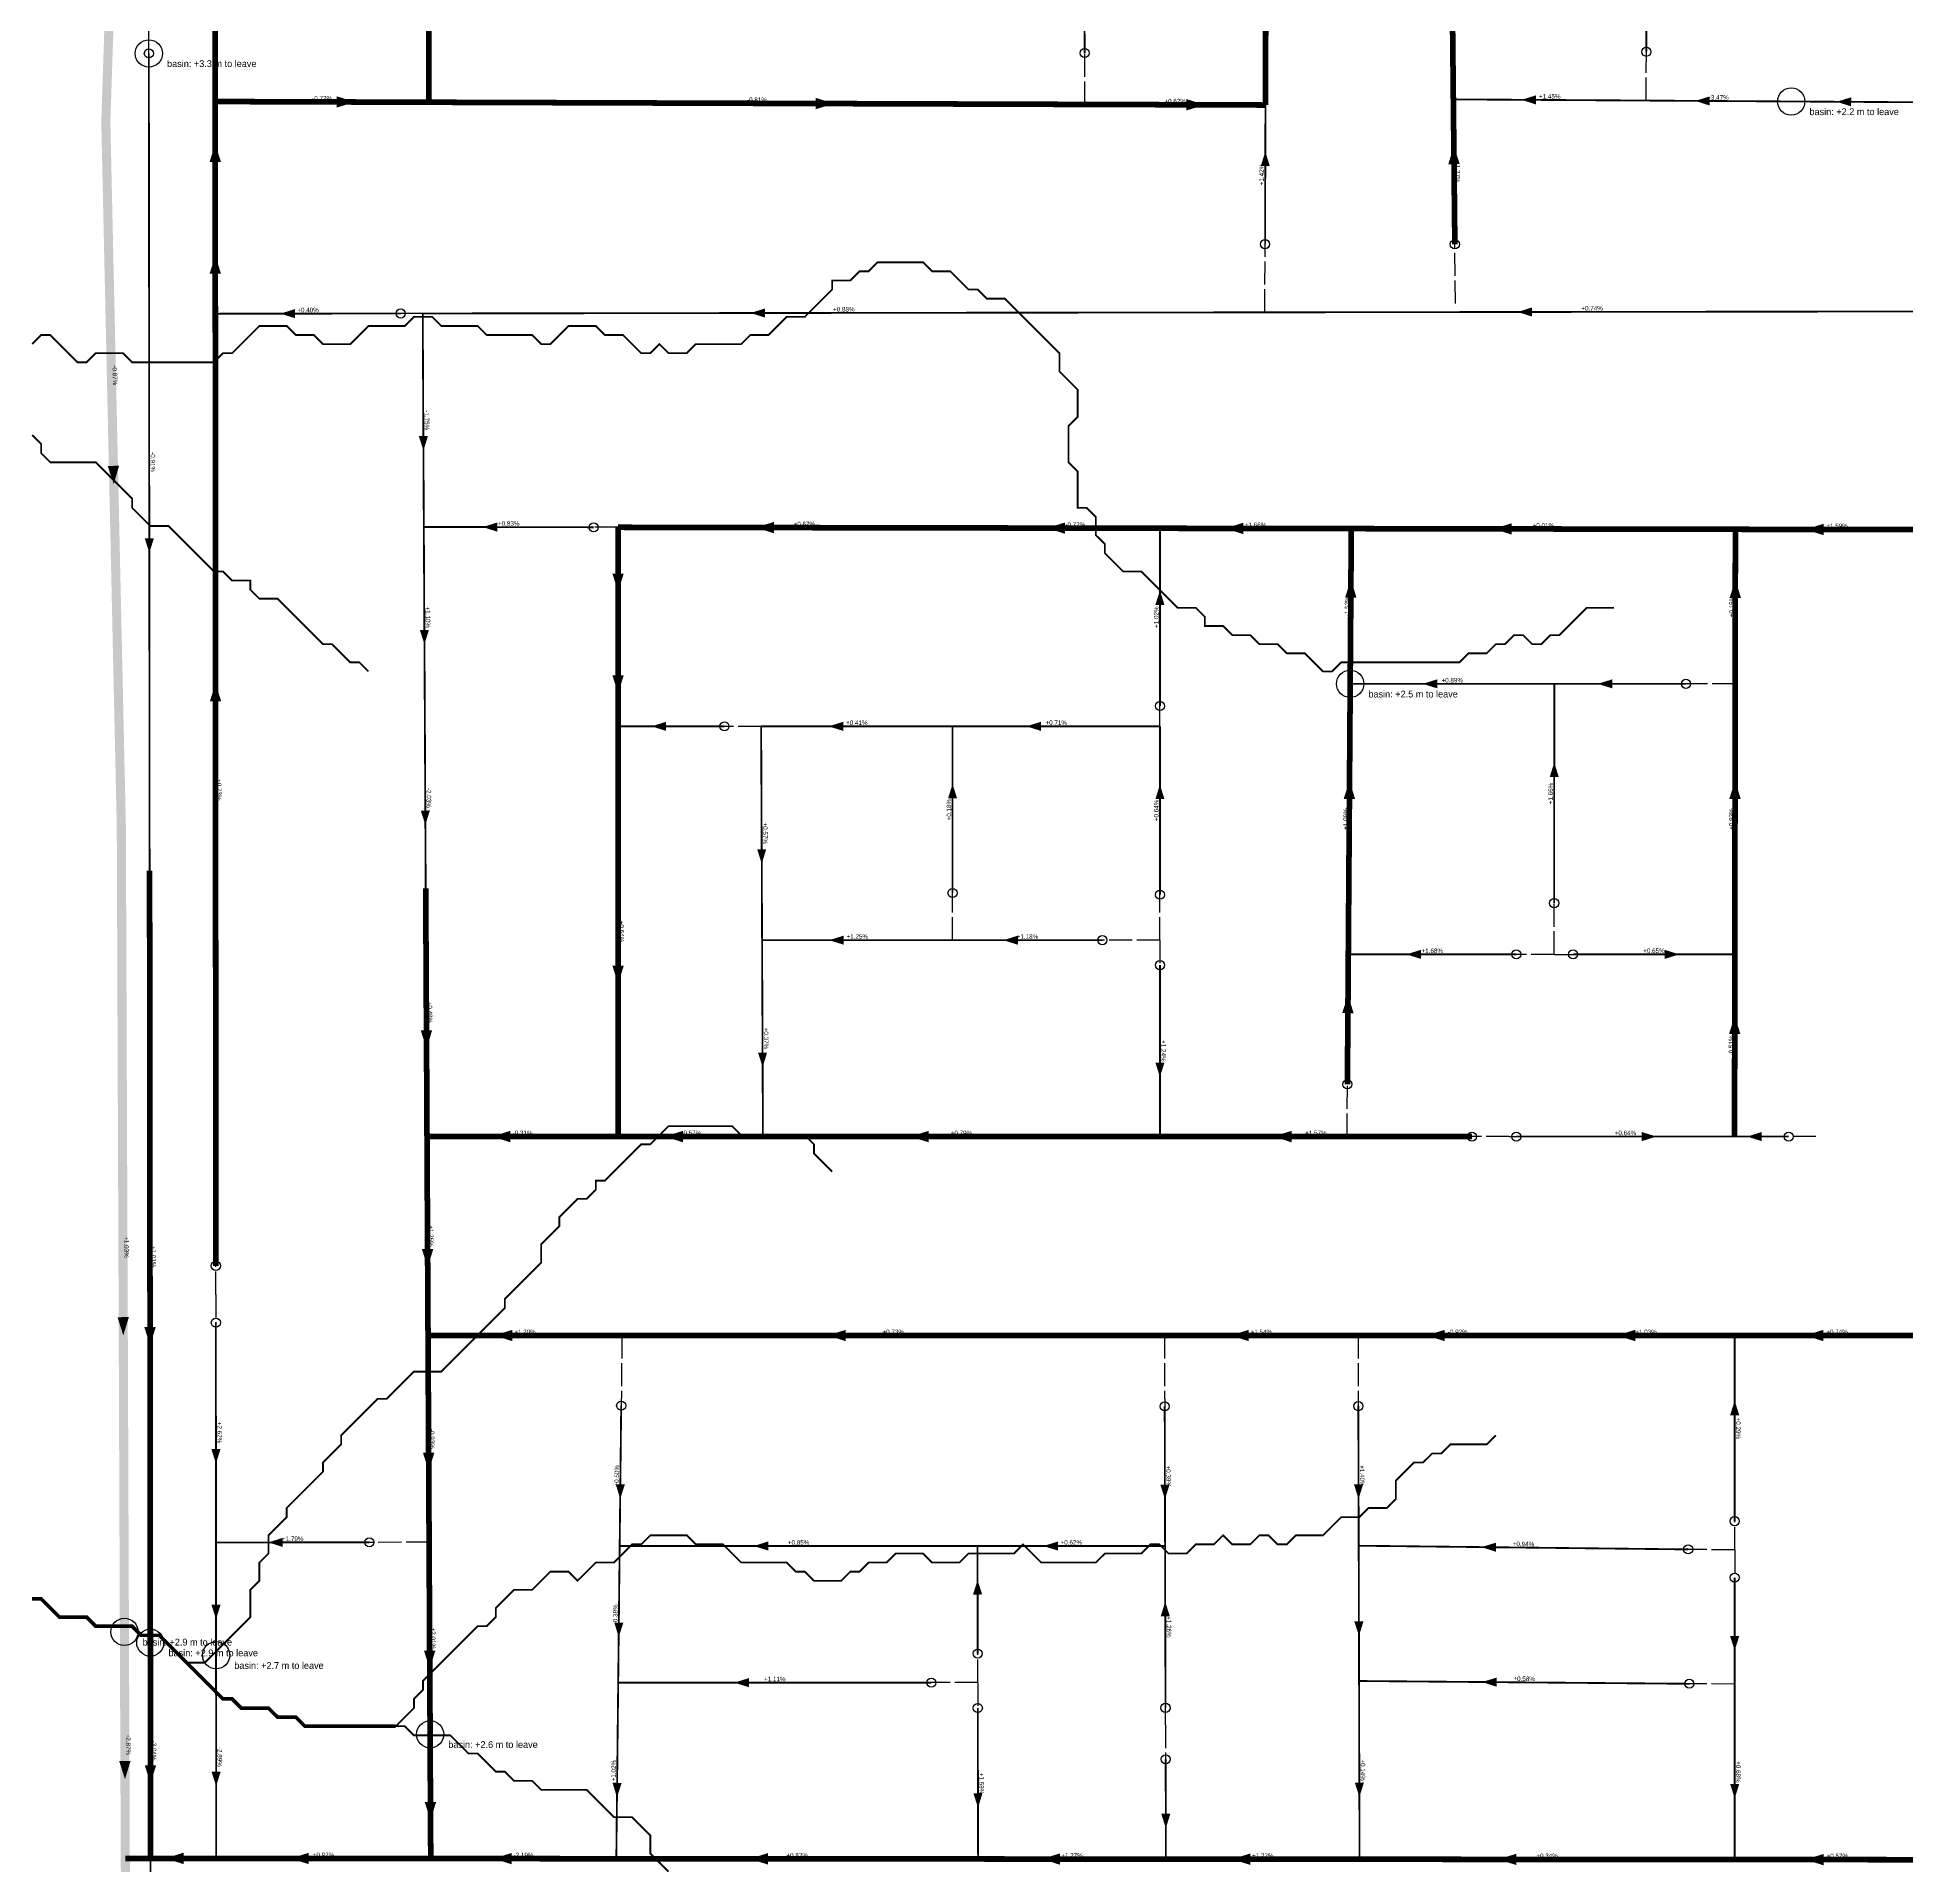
# Model space of a CAD drawing. Header units: metres. Extents: x 442821 to 452274, y 2561971 to 2571293.
# Drawn here: x 443845 to 444668, y 2563970 to 2564774 of the extents above; entities that cross this region are included whole.
import ezdxf
from ezdxf.enums import TextEntityAlignment as Align

# ---------------------------------------------------------------- set-up
doc = ezdxf.new("R2010")
doc.units = ezdxf.units.M
doc.header["$LTSCALE"] = 8
doc.linetypes.add('DASHDOT', pattern=[3.556, 2.54, -0.508, 0, -0.508])
doc.linetypes.add('DASHED', pattern=[1.524, 1.27, -0.254])
for name, color, linetype in [('A_ARROWS', 7, 'Continuous'), ('A_BASINS', 1, 'Continuous'), ('A_BRANCH', 7, 'Continuous'), ('A_BUILT_2006', 252, 'Continuous'), ('A_GRADIENT', 8, 'Continuous'), ('A_HEAD_GAP', 8, 'Continuous'), ('A_HEADS', 8, 'Continuous'), ('A_LATERAL', 7, 'Continuous'), ('A_STREAMS', 5, 'Continuous'), ('A_SUBMAIN', 7, 'Continuous')]:
    doc.layers.add(name, color=color, linetype=linetype)

msp = doc.modelspace()

# ---------------------------------------------------------------- linework, layer by layer
at = {"layer": 'A_ARROWS', "color": 1}
for points in [[(443985.05, 2564746.03), (443977.04, 2564743.56), (443977.06, 2564748.56)], [(444195.87, 2564745.34), (444187.86, 2564742.86), (444187.88, 2564747.86)], [(444359, 2564744.8), (444350.99, 2564742.32), (444351, 2564747.32)], [(444498.41, 2564747.01), (444504.82, 2564748.97), (444504.79, 2564744.97)], [(444574.86, 2564746.53), (444581.28, 2564748.49), (444581.25, 2564744.49)], [(444637.11, 2564746.15), (444643.52, 2564748.11), (444643.5, 2564744.11)], [(443923.62, 2564727.65), (443926.13, 2564719.65), (443921.13, 2564719.65)], [(444385.71, 2564724.22), (444387.69, 2564717.81), (444383.69, 2564717.82)], [(444468.66, 2564726.69), (444471.25, 2564718.72), (444466.25, 2564718.66)], [(443923.65, 2564678.5), (443926.15, 2564670.5), (443921.15, 2564670.5)], [(443952.3, 2564652.9), (443958.7, 2564654.91), (443958.7, 2564650.91)], [(444159.16, 2564653.18), (444165.56, 2564655.19), (444165.56, 2564651.19)], [(444496.7, 2564653.63), (444503.1, 2564655.64), (444503.1, 2564651.64)], [(444015.24, 2564592.62), (444013.21, 2564599.01), (444017.21, 2564599.03)], [(443878.97, 2564577.92), (443876.3, 2564585.87), (443881.3, 2564585.98)], [(444041.31, 2564558.99), (444047.71, 2564560.98), (444047.71, 2564556.98)], [(444161.46, 2564558.78), (444169.47, 2564561.26), (444169.46, 2564556.26)], [(444289.62, 2564558.54), (444297.63, 2564561.03), (444297.62, 2564556.03)], [(444368.01, 2564558.4), (444376.02, 2564560.89), (444376.01, 2564555.89)], [(444486.15, 2564558.19), (444494.15, 2564560.68), (444494.14, 2564555.68)], [(444623.35, 2564557.94), (444631.35, 2564560.43), (444631.34, 2564555.43)], [(443894.61, 2564547.61), (443892.61, 2564554.01), (443896.61, 2564554.01)], [(444100.89, 2564530.53), (444098.39, 2564538.53), (444103.39, 2564538.53)], [(444339.33, 2564531.16), (444341.33, 2564524.76), (444337.33, 2564524.76)], [(444423.38, 2564535.98), (444425.83, 2564527.96), (444420.83, 2564528)], [(444592.53, 2564535.8), (444595.02, 2564527.8), (444590.02, 2564527.8)], [(444015.68, 2564507.35), (444013.65, 2564513.74), (444017.65, 2564513.76)], [(443923.75, 2564490.27), (443926.25, 2564482.27), (443921.25, 2564482.27)], [(444100.89, 2564485.76), (444098.39, 2564493.76), (444103.39, 2564493.76)], [(444454.99, 2564490), (444461.39, 2564492), (444461.39, 2564488)], [(444532.04, 2564490), (444538.44, 2564492), (444538.44, 2564488)], [(444115.61, 2564471.3), (444122.01, 2564473.3), (444122.01, 2564469.3)], [(444193.54, 2564471.3), (444199.94, 2564473.3), (444199.94, 2564469.3)], [(444280.57, 2564471.3), (444286.97, 2564473.3), (444286.97, 2564469.3)], [(444422.76, 2564447.38), (444425.21, 2564439.36), (444420.21, 2564439.4)], [(444512.85, 2564455.4), (444514.85, 2564448.99), (444510.85, 2564449)], [(444592.41, 2564447.38), (444594.9, 2564439.38), (444589.9, 2564439.38)], [(444248.07, 2564445.97), (444250.07, 2564439.57), (444246.07, 2564439.57)], [(444339.33, 2564445.66), (444341.33, 2564439.26), (444337.33, 2564439.26)], [(444016.09, 2564427.86), (444014.06, 2564434.25), (444018.06, 2564434.27)], [(444164.11, 2564410.84), (444162.08, 2564417.23), (444166.08, 2564417.24)], [(444193.78, 2564377.2), (444200.18, 2564379.2), (444200.18, 2564375.2)], [(444270.45, 2564377.2), (444276.85, 2564379.2), (444276.85, 2564375.2)], [(444100.89, 2564357.99), (444098.39, 2564365.99), (444103.39, 2564365.99)], [(444447.79, 2564370.95), (444454.19, 2564372.95), (444454.19, 2564368.95)], [(444567.84, 2564370.95), (444561.44, 2564368.95), (444561.44, 2564372.95)], [(444422.1, 2564353.09), (444424.55, 2564345.07), (444419.55, 2564345.11)], [(444592.27, 2564343.88), (444594.76, 2564335.88), (444589.76, 2564335.89)], [(444016.6, 2564329.49), (444014.06, 2564337.48), (444019.06, 2564337.51)], [(444164.5, 2564321.34), (444162.47, 2564327.74), (444166.47, 2564327.75)], [(444339.33, 2564316.95), (444337.33, 2564323.35), (444341.33, 2564323.35)], [(444045.44, 2564290.78), (444053.44, 2564293.28), (444053.44, 2564288.28)], [(444121.39, 2564290.78), (444129.39, 2564293.28), (444129.39, 2564288.28)], [(444229.51, 2564290.78), (444237.51, 2564293.28), (444237.51, 2564288.28)], [(444389.24, 2564290.78), (444397.24, 2564293.28), (444397.24, 2564288.28)], [(444557.77, 2564290.78), (444551.37, 2564288.78), (444551.37, 2564292.78)], [(444597.71, 2564290.78), (444604.11, 2564292.78), (444604.11, 2564288.78)], [(444017.1, 2564233.25), (444014.56, 2564241.24), (444019.56, 2564241.27)], [(443883.15, 2564203.31), (443880.62, 2564211.3), (443885.62, 2564211.32)], [(443894.93, 2564198.94), (443892.43, 2564206.94), (443897.43, 2564206.94)], [(444046.39, 2564203.24), (444054.39, 2564205.74), (444054.39, 2564200.74)], [(444193.09, 2564203.24), (444201.09, 2564205.74), (444201.09, 2564200.74)], [(444370.43, 2564203.24), (444378.43, 2564205.74), (444378.43, 2564200.74)], [(444456.64, 2564203.24), (444464.64, 2564205.74), (444464.64, 2564200.74)], [(444540.46, 2564203.24), (444548.46, 2564205.74), (444548.46, 2564200.74)], [(444623.29, 2564203.24), (444631.29, 2564205.74), (444631.29, 2564200.74)], [(444592.25, 2564174.56), (444594.25, 2564168.16), (444590.25, 2564168.16)], [(443923.93, 2564146.86), (443921.93, 2564153.26), (443925.93, 2564153.26)], [(444017.57, 2564143.64), (444015.03, 2564151.63), (444020.03, 2564151.65)], [(444101.82, 2564131.32), (444099.88, 2564137.74), (444103.88, 2564137.7)], [(444341.54, 2564131.16), (444339.53, 2564137.55), (444343.53, 2564137.56)], [(444426.74, 2564131.3), (444424.73, 2564137.7), (444428.73, 2564137.71)], [(443946.96, 2564112.19), (443953.35, 2564114.19), (443953.36, 2564110.19)], [(444160.58, 2564110.6), (444166.98, 2564112.6), (444166.98, 2564108.6)], [(444288.07, 2564110.59), (444294.47, 2564112.59), (444294.47, 2564108.59)], [(444480.79, 2564110.13), (444487.21, 2564112.06), (444487.17, 2564108.06)], [(444259.09, 2564095.67), (444261.1, 2564089.27), (444257.1, 2564089.26)], [(444341.67, 2564086.11), (444343.68, 2564079.71), (444339.68, 2564079.7)], [(443923.97, 2564078.38), (443921.96, 2564084.78), (443925.96, 2564084.78)], [(444426.91, 2564071.01), (444424.89, 2564077.41), (444428.89, 2564077.42)], [(444101.16, 2564070.52), (444099.23, 2564076.94), (444103.23, 2564076.9)], [(444592.25, 2564064.56), (444590.25, 2564070.96), (444594.25, 2564070.96)], [(444018.02, 2564056.54), (444015.48, 2564064.53), (444020.48, 2564064.55)], [(444481.08, 2564050.75), (444487.49, 2564052.69), (444487.46, 2564048.69)], [(444152.06, 2564050.47), (444158.46, 2564052.47), (444158.46, 2564048.47)], [(443883.9, 2564008.02), (443881.37, 2564016.01), (443886.37, 2564016.03)], [(443895.11, 2564006.12), (443892.61, 2564014.12), (443897.61, 2564014.12)], [(443924.01, 2564004.89), (443922, 2564011.29), (443926, 2564011.29)], [(444100.4, 2563999.99), (444098.47, 2564006.41), (444102.47, 2564006.37)], [(444427.1, 2564000.13), (444425.08, 2564006.53), (444429.08, 2564006.54)], [(444592.25, 2563999.51), (444590.25, 2564005.91), (444594.25, 2564005.91)], [(444018.36, 2563989.93), (444015.82, 2563997.92), (444020.82, 2563997.95)], [(444259.27, 2563995.44), (444257.25, 2564001.84), (444261.25, 2564001.85)], [(444341.93, 2563986.4), (444339.92, 2563992.8), (444343.92, 2563992.81)], [(443901.7, 2563973.15), (443909.7, 2563975.64), (443909.69, 2563970.64)], [(443956.79, 2563973.11), (443964.8, 2563975.6), (443964.79, 2563970.6)], [(444046.11, 2563973.04), (444054.12, 2563975.54), (444054.11, 2563970.54)], [(444158.79, 2563972.96), (444166.79, 2563975.45), (444166.79, 2563970.45)], [(444287.37, 2563972.86), (444295.37, 2563975.35), (444295.37, 2563970.35)], [(444371.05, 2563972.8), (444379.05, 2563975.29), (444379.05, 2563970.29)], [(444488.2, 2563972.71), (444496.21, 2563975.2), (444496.2, 2563970.2)], [(444623.38, 2563972.61), (444631.38, 2563975.1), (444631.38, 2563970.1)]]:
    msp.add_solid(points, dxfattribs=at)
at = {"layer": 'A_BASINS', "color": 1}
for centre in [(443894.41, 2564767.41), (444617.15, 2564746.27), (444423.06, 2564490), (443883.65, 2564072.8), (443895.06, 2564068.07), (443923.98, 2564062.52), (444018.17, 2564027.74)]:
    msp.add_circle(centre, 6, dxfattribs=at)
at = {"layer": 'A_BRANCH', "color": 1, "const_width": 0.8}
for points in [[(444306.22, 2564767.56), (444305.91, 2564831)], [(444553.38, 2564768.13), (444553.5, 2564828.35)], [(444385.6, 2564683.48), (444385.77, 2564744.71)], [(444677.04, 2564745.9), (444617.15, 2564746.27)], [(444673.49, 2564653.87), (444385.51, 2564653.48)], [(444090.15, 2564558.9), (444015.41, 2564559.04)], [(444339.33, 2564480.22), (444339.33, 2564558.45)], [(444512.82, 2564393.49), (444512.88, 2564490)], [(444339.33, 2564397.21), (444339.33, 2564471.3)], [(444314.03, 2564377.2), (444248.07, 2564377.2)], [(444496.14, 2564370.95), (444422.23, 2564370.95)], [(444496.13, 2564290.78), (444592.2, 2564290.78)], [(443923.9, 2564208.88), (443923.95, 2564112.17)], [(444102.26, 2564172.39), (444101.59, 2564110.6)], [(444426.63, 2564172.16), (444426.8, 2564110.73)], [(443991.46, 2564112.22), (443923.95, 2564112.17)], [(444259.14, 2564063.28), (444259.06, 2564110.59)], [(444341.79, 2564039.39), (444341.6, 2564110.58)], [(444571.78, 2564109.11), (444426.8, 2564110.73)], [(444238.74, 2564050.47), (444100.94, 2564050.47)], [(444572.25, 2564049.98), (444426.96, 2564051.2)]]:
    msp.add_lwpolyline(points, dxfattribs=at)
at = {"layer": 'A_BRANCH', "color": 1, "linetype": 'DASHED', "const_width": 0.8}
for points in [[(444005.26, 2564652.97), (443923.66, 2564652.86)], [(444570.78, 2564490), (444512.88, 2564490)], [(444147.7, 2564471.3), (444100.89, 2564471.3)], [(444248.07, 2564397.97), (444248.07, 2564471.3)], [(444592.25, 2564121.53), (444592.25, 2564203.24)], [(444341.43, 2564172.02), (444341.6, 2564110.58)]]:
    msp.add_lwpolyline(points, dxfattribs=at)
at = {"layer": 'A_BUILT_2006', "color": 252}
msp.add_lwpolyline([(444422.44, 2563343.67), (444425.81, 2563359.7), (444354.25, 2563402.28), (444079.07, 2562950.56), (443944.47, 2563054.62), (443895.55, 2563534.89), (443894.21, 2564981.63), (443353.42, 2565026.28), (443356.77, 2565236.27), (445139.69, 2565926.07), (445353.06, 2566067)], dxfattribs=at)
at = {"layer": 'A_HEAD_GAP', "color": 8, "linetype": 'DASHED'}
for points in [[(444306.33, 2564744.97), (444306.22, 2564767.56)], [(444553.34, 2564746.67), (444553.38, 2564768.13)], [(444385.51, 2564653.48), (444385.6, 2564683.48)], [(444469.39, 2564657.31), (444469.11, 2564683.44)], [(444014.93, 2564652.98), (444005.26, 2564652.97)], [(444100.89, 2564558.88), (444090.15, 2564558.9)], [(444592.47, 2564490), (444570.78, 2564490)], [(444339.33, 2564471.3), (444339.33, 2564480.22)], [(444163.85, 2564471.3), (444147.7, 2564471.3)], [(444248.07, 2564377.2), (444248.07, 2564397.97)], [(444339.33, 2564377.2), (444339.33, 2564397.21)], [(444512.8, 2564370.95), (444512.82, 2564393.49)], [(444339.33, 2564377.2), (444314.03, 2564377.2)], [(444339.33, 2564377.2), (444339.33, 2564366.21)], [(444512.8, 2564370.95), (444496.14, 2564370.95)], [(444512.8, 2564370.95), (444521.14, 2564370.95)], [(444421.67, 2564290.78), (444421.83, 2564313.8)], [(444493.03, 2564290.78), (444476.6, 2564290.78)], [(444493.03, 2564290.78), (444496.13, 2564290.78)], [(444627.96, 2564290.78), (444615.98, 2564290.78)], [(443923.89, 2564221.3), (443923.88, 2564233.88)], [(443923.89, 2564221.3), (443923.9, 2564208.88)], [(444102.59, 2564203.24), (444102.26, 2564172.39)], [(444341.35, 2564203.24), (444341.43, 2564172.02)], [(444426.55, 2564203.24), (444426.63, 2564172.16)], [(444592.25, 2564108.88), (444592.25, 2564121.53)], [(444017.73, 2564112.24), (443991.46, 2564112.22)], [(444592.25, 2564108.88), (444571.78, 2564109.11)], [(444592.25, 2564108.88), (444592.25, 2564096.68)], [(444259.17, 2564050.47), (444259.14, 2564063.28)], [(444259.17, 2564050.47), (444238.74, 2564050.47)], [(444259.17, 2564050.47), (444259.19, 2564039.28)], [(444592.25, 2564049.82), (444572.25, 2564049.98)], [(444341.81, 2564031.86), (444341.79, 2564039.39)], [(444341.81, 2564031.86), (444341.85, 2564016.78)], [(443895.14, 2563973.16), (443895.15, 2563963.16)]]:
    msp.add_lwpolyline(points, dxfattribs=at)
at = {"layer": 'A_HEADS', "color": 1}
for centre in [(443894.41, 2564767.41), (444306.22, 2564767.56), (444553.38, 2564768.13), (444385.6, 2564683.48), (444469.11, 2564683.44), (444005.26, 2564652.97), (444090.15, 2564558.9), (444570.78, 2564490), (444339.33, 2564480.22), (444147.7, 2564471.3), (444248.07, 2564397.97), (444339.33, 2564397.21), (444512.82, 2564393.49), (444314.03, 2564377.2), (444339.33, 2564366.21), (444496.14, 2564370.95), (444521.14, 2564370.95), (444421.83, 2564313.8), (444476.6, 2564290.78), (444496.13, 2564290.78), (444615.98, 2564290.78), (443923.88, 2564233.88), (443923.9, 2564208.88), (444102.26, 2564172.39), (444341.43, 2564172.02), (444426.63, 2564172.16), (444592.25, 2564121.53), (443991.46, 2564112.22), (444571.78, 2564109.11), (444592.25, 2564096.68), (444259.14, 2564063.28), (444238.74, 2564050.47), (444572.25, 2564049.98), (444259.19, 2564039.28), (444341.79, 2564039.39), (444341.85, 2564016.78)]:
    msp.add_circle(centre, 2, dxfattribs=at)
at = {"layer": 'A_LATERAL', "color": 1, "linetype": 'DASHDOT', "const_width": 0.8}
for points in [[(443894.41, 2564767.41), (443894.74, 2564407.75)], [(444617.15, 2564746.27), (444553.34, 2564746.67)], [(444014.93, 2564652.98), (444015.41, 2564559.04)], [(444015.83, 2564479.55), (444016.24, 2564400.07)], [(444101.59, 2564110.6), (444100.94, 2564050.47)], [(444426.8, 2564110.73), (444426.96, 2564051.2)], [(444592.25, 2564096.68), (444592.25, 2564049.82)], [(443923.98, 2564062.52), (443924.02, 2563973.13)]]:
    msp.add_lwpolyline(points, dxfattribs=at)
at = {"layer": 'A_LATERAL', "color": 1, "const_width": 0.8}
for points in [[(444553.34, 2564746.67), (444468.45, 2564747.19)], [(444385.51, 2564653.48), (444014.93, 2564652.98)], [(444015.41, 2564559.04), (444015.83, 2564479.55)], [(444512.88, 2564490), (444423.06, 2564490)], [(444163.85, 2564471.3), (444164.26, 2564377.2)], [(444339.33, 2564471.3), (444248.07, 2564471.3)], [(444248.07, 2564377.2), (444164.26, 2564377.2)], [(444339.33, 2564366.21), (444339.33, 2564290.78)], [(444521.14, 2564370.95), (444592.31, 2564370.95)], [(444615.98, 2564290.78), (444592.2, 2564290.78)], [(443923.95, 2564112.17), (443923.98, 2564062.52)], [(444259.06, 2564110.59), (444101.59, 2564110.6)], [(444341.6, 2564110.58), (444259.06, 2564110.59)], [(444100.94, 2564050.47), (444100.11, 2563973)], [(444592.25, 2564049.82), (444592.25, 2563972.63)], [(444259.19, 2564039.28), (444259.31, 2563972.88)], [(444341.85, 2564016.78), (444341.97, 2563972.82)]]:
    msp.add_lwpolyline(points, dxfattribs=at)
at = {"layer": 'A_LATERAL', "color": 1, "linetype": 'DASHED', "const_width": 0.8}
for points in [[(444248.07, 2564471.3), (444163.85, 2564471.3)], [(444164.26, 2564377.2), (444164.63, 2564290.78)], [(444426.96, 2564051.2), (444427.17, 2563972.76)]]:
    msp.add_lwpolyline(points, dxfattribs=at)
at = {"layer": 'A_STREAMS', "color": 5}
for points, const_width in [([(444539.14, 2564523.46), (444535.14, 2564523.46), (444531.14, 2564523.46), (444527.13, 2564523.46), (444523.13, 2564519.46), (444519.13, 2564515.46), (444515.13, 2564511.46), (444511.13, 2564511.46), (444507.13, 2564507.45), (444503.13, 2564507.45), (444499.13, 2564511.46), (444495.13, 2564511.46), (444491.13, 2564507.45), (444487.13, 2564507.45), (444483.13, 2564503.45), (444479.13, 2564503.45), (444475.13, 2564503.45), (444471.13, 2564499.45), (444467.13, 2564499.45), (444463.13, 2564499.45), (444459.13, 2564499.45), (444455.12, 2564499.45), (444451.12, 2564499.45), (444447.12, 2564499.45), (444443.12, 2564499.45), (444439.12, 2564499.45), (444435.12, 2564499.45), (444431.12, 2564499.45), (444427.12, 2564499.45), (444423.12, 2564499.45), (444419.12, 2564499.45), (444415.12, 2564495.45), (444411.12, 2564495.45), (444407.12, 2564499.45), (444403.12, 2564503.45), (444399.12, 2564503.45), (444395.12, 2564503.45), (444391.12, 2564507.45), (444387.12, 2564507.45), (444383.11, 2564507.45), (444379.11, 2564511.46), (444375.11, 2564511.46), (444371.11, 2564511.46), (444367.11, 2564515.46), (444363.11, 2564515.46), (444359.11, 2564515.46), (444359.11, 2564519.46), (444355.11, 2564523.46), (444351.11, 2564523.46), (444347.11, 2564523.46), (444343.11, 2564527.46), (444339.11, 2564531.46), (444335.11, 2564535.46), (444331.11, 2564539.47), (444327.11, 2564539.47), (444323.11, 2564539.47), (444319.11, 2564543.47), (444315.11, 2564547.47), (444315.11, 2564551.47), (444311.1, 2564555.47), (444311.1, 2564559.47), (444311.1, 2564563.47), (444307.1, 2564567.48), (444303.1, 2564567.48), (444303.1, 2564571.48), (444303.1, 2564575.48), (444303.1, 2564579.48), (444303.1, 2564583.48), (444299.1, 2564587.48), (444299.1, 2564591.48), (444299.1, 2564595.48), (444299.1, 2564599.49), (444299.1, 2564603.49), (444303.1, 2564607.49), (444303.1, 2564611.49), (444303.1, 2564615.49), (444303.1, 2564619.49), (444299.1, 2564623.49), (444295.1, 2564627.5), (444295.1, 2564631.5), (444295.1, 2564635.5), (444291.1, 2564639.5), (444287.1, 2564643.5), (444283.1, 2564647.5), (444279.1, 2564651.5), (444275.1, 2564655.51), (444271.1, 2564659.51), (444267.1, 2564659.51), (444263.1, 2564659.51), (444259.1, 2564663.51), (444255.1, 2564663.51), (444251.1, 2564667.51), (444247.1, 2564671.51), (444243.1, 2564671.51), (444239.09, 2564671.51), (444235.09, 2564675.51), (444231.09, 2564675.51), (444227.09, 2564675.51), (444223.09, 2564675.51), (444219.09, 2564675.51), (444215.09, 2564675.51), (444211.09, 2564671.51), (444207.09, 2564671.51), (444203.09, 2564667.51), (444199.09, 2564667.51), (444195.09, 2564667.51), (444195.09, 2564663.51), (444191.09, 2564659.51), (444187.09, 2564655.51), (444183.09, 2564651.5), (444179.09, 2564651.5), (444175.09, 2564651.5), (444171.09, 2564647.5), (444167.09, 2564643.5), (444163.08, 2564643.5), (444159.08, 2564643.5), (444155.08, 2564639.5), (444151.08, 2564639.5), (444147.08, 2564639.5), (444143.08, 2564639.5), (444139.08, 2564639.5), (444135.08, 2564639.5), (444131.08, 2564635.5), (444127.08, 2564635.5), (444123.08, 2564635.5), (444119.08, 2564639.5), (444115.08, 2564635.5), (444111.08, 2564635.5), (444107.08, 2564639.5), (444103.08, 2564643.5), (444099.08, 2564643.5), (444095.08, 2564643.5), (444091.07, 2564647.5), (444087.07, 2564647.5), (444083.07, 2564647.5), (444079.07, 2564647.5), (444075.07, 2564643.5), (444071.07, 2564639.5), (444067.07, 2564639.5), (444063.07, 2564643.5), (444059.07, 2564643.5), (444055.07, 2564643.5), (444051.07, 2564643.5), (444047.07, 2564643.5), (444043.07, 2564643.5), (444039.07, 2564647.5), (444035.07, 2564647.5), (444031.07, 2564647.5), (444027.07, 2564647.5), (444023.07, 2564647.5), (444019.06, 2564651.5), (444015.06, 2564651.5), (444011.06, 2564651.5), (444007.06, 2564647.5), (444003.06, 2564647.5), (443999.06, 2564647.5), (443995.06, 2564647.5), (443991.06, 2564647.5), (443987.06, 2564643.5), (443983.06, 2564639.5), (443979.06, 2564639.5), (443975.06, 2564639.5), (443971.06, 2564639.5), (443967.06, 2564643.5), (443963.06, 2564643.5), (443959.06, 2564643.5), (443955.06, 2564647.5), (443951.06, 2564647.5), (443947.05, 2564647.5), (443943.05, 2564647.5), (443939.05, 2564643.5), (443935.05, 2564639.5), (443931.05, 2564635.5), (443927.05, 2564635.5), (443923.05, 2564631.5), (443919.05, 2564631.5), (443915.05, 2564631.5), (443911.05, 2564631.5), (443907.05, 2564631.5), (443903.05, 2564631.5), (443899.05, 2564631.5), (443895.05, 2564631.5), (443891.05, 2564631.5), (443887.05, 2564631.5), (443883.05, 2564635.5), (443879.05, 2564635.5), (443875.04, 2564635.5), (443871.04, 2564635.5), (443867.04, 2564631.5), (443863.04, 2564631.5), (443859.04, 2564635.5), (443855.04, 2564639.5), (443851.04, 2564643.5), (443847.04, 2564643.5), (443843.04, 2564639.5)], 0.8), ([(443991.06, 2564495.45), (443987.06, 2564499.45), (443983.06, 2564499.45), (443979.06, 2564503.45), (443975.06, 2564507.45), (443971.06, 2564507.45), (443967.06, 2564511.46), (443963.06, 2564515.46), (443959.06, 2564519.46), (443955.06, 2564523.46), (443951.06, 2564527.46), (443947.05, 2564527.46), (443943.05, 2564527.46), (443939.05, 2564531.46), (443939.05, 2564535.46), (443935.05, 2564535.46), (443931.05, 2564535.46), (443927.05, 2564539.47), (443923.05, 2564539.47), (443919.05, 2564543.47), (443915.05, 2564547.47), (443911.05, 2564551.47), (443907.05, 2564555.47), (443903.05, 2564559.47), (443899.05, 2564559.47), (443895.05, 2564559.47), (443891.05, 2564563.47), (443887.05, 2564567.48), (443887.05, 2564571.48), (443883.05, 2564575.48), (443879.05, 2564579.48), (443875.04, 2564583.48), (443871.04, 2564587.48), (443867.04, 2564587.48), (443863.04, 2564587.48), (443859.04, 2564587.48), (443855.04, 2564587.48), (443851.04, 2564587.48), (443847.04, 2564591.48), (443847.04, 2564595.48), (443843.04, 2564599.49)], 0.8), ([(444195.09, 2564275.37), (444191.09, 2564279.37), (444187.09, 2564283.38), (444187.09, 2564287.38), (444183.09, 2564291.38), (444179.09, 2564291.38), (444175.09, 2564291.38), (444171.09, 2564291.38), (444167.09, 2564291.38), (444163.08, 2564291.38), (444159.08, 2564291.38), (444155.08, 2564291.38), (444151.08, 2564295.38), (444147.08, 2564295.38), (444143.08, 2564295.38), (444139.08, 2564295.38), (444135.08, 2564295.38), (444131.08, 2564295.38), (444127.08, 2564295.38), (444123.08, 2564295.38), (444119.08, 2564291.38), (444115.08, 2564287.38), (444111.08, 2564287.38), (444107.08, 2564283.38), (444103.08, 2564279.37), (444099.08, 2564275.37), (444095.08, 2564271.37), (444091.07, 2564271.37), (444091.07, 2564267.37), (444087.07, 2564263.37), (444083.07, 2564263.37), (444079.07, 2564259.37), (444075.07, 2564255.37), (444075.07, 2564251.36), (444071.07, 2564247.36), (444067.07, 2564243.36), (444067.07, 2564239.36), (444067.07, 2564235.36), (444063.07, 2564231.36), (444059.07, 2564227.36), (444055.07, 2564223.36), (444051.07, 2564219.35), (444051.07, 2564215.35), (444047.07, 2564211.35), (444043.07, 2564207.35), (444039.07, 2564203.35), (444035.07, 2564199.35), (444031.07, 2564195.35), (444027.07, 2564191.34), (444023.07, 2564187.34), (444019.06, 2564187.34), (444015.06, 2564187.34), (444011.06, 2564187.34), (444007.06, 2564183.34), (444003.06, 2564179.34), (443999.06, 2564175.34), (443995.06, 2564175.34), (443991.06, 2564171.34), (443987.06, 2564167.34), (443983.06, 2564163.33), (443979.06, 2564159.33), (443979.06, 2564155.33), (443975.06, 2564151.33), (443971.06, 2564147.33), (443971.06, 2564143.33), (443967.06, 2564139.33), (443963.06, 2564135.32), (443959.06, 2564131.32), (443955.06, 2564127.32), (443955.06, 2564123.32), (443951.06, 2564119.32), (443947.05, 2564115.32), (443947.05, 2564111.32), (443947.05, 2564107.31), (443943.05, 2564103.31), (443943.05, 2564099.31), (443943.05, 2564095.31), (443939.05, 2564091.31), (443939.05, 2564087.31), (443939.05, 2564083.31), (443939.05, 2564079.3), (443935.05, 2564075.3), (443931.05, 2564071.3), (443927.05, 2564067.3), (443923.05, 2564063.3), (443919.05, 2564059.3), (443915.05, 2564059.3), (443911.05, 2564059.3)], 0.8), ([(444487.13, 2564159.33), (444483.13, 2564155.33), (444479.13, 2564155.33), (444475.13, 2564155.33), (444471.13, 2564155.33), (444467.13, 2564155.33), (444463.13, 2564151.33), (444459.13, 2564151.33), (444455.12, 2564147.33), (444451.12, 2564147.33), (444447.12, 2564143.33), (444443.12, 2564139.33), (444443.12, 2564135.32), (444443.12, 2564131.32), (444439.12, 2564127.32), (444435.12, 2564127.32), (444431.12, 2564127.32), (444427.12, 2564123.32), (444423.12, 2564123.32), (444419.12, 2564123.32), (444415.12, 2564119.32), (444411.12, 2564115.32), (444407.12, 2564115.32), (444403.12, 2564115.32), (444399.12, 2564115.32), (444395.12, 2564111.32), (444391.12, 2564111.32), (444387.12, 2564115.32), (444383.11, 2564115.32), (444379.11, 2564111.32), (444375.11, 2564111.32), (444371.11, 2564111.32), (444367.11, 2564115.32), (444363.11, 2564111.32), (444359.11, 2564111.32), (444355.11, 2564111.32), (444351.11, 2564107.31), (444347.11, 2564107.31), (444343.11, 2564107.31), (444339.11, 2564111.32), (444335.11, 2564111.32), (444331.11, 2564107.31), (444327.11, 2564107.31), (444323.11, 2564107.31), (444319.11, 2564107.31), (444315.11, 2564107.31), (444311.1, 2564103.31), (444307.1, 2564103.31), (444303.1, 2564103.31), (444299.1, 2564103.31), (444295.1, 2564103.31), (444291.1, 2564103.31), (444287.1, 2564103.31), (444283.1, 2564107.31), (444279.1, 2564111.32), (444275.1, 2564107.31), (444271.1, 2564107.31), (444267.1, 2564107.31), (444263.1, 2564107.31), (444259.1, 2564107.31), (444255.1, 2564107.31), (444251.1, 2564103.31), (444247.1, 2564103.31), (444243.1, 2564103.31), (444239.09, 2564103.31), (444235.09, 2564107.31), (444231.09, 2564107.31), (444227.09, 2564107.31), (444223.09, 2564107.31), (444219.09, 2564103.31), (444215.09, 2564103.31), (444211.09, 2564103.31), (444207.09, 2564099.31), (444203.09, 2564099.31), (444199.09, 2564095.31), (444195.09, 2564095.31), (444191.09, 2564095.31), (444187.09, 2564095.31), (444183.09, 2564099.31), (444179.09, 2564099.31), (444175.09, 2564103.31), (444171.09, 2564103.31), (444167.09, 2564103.31), (444163.08, 2564103.31), (444159.08, 2564103.31), (444155.08, 2564103.31), (444151.08, 2564107.31), (444147.08, 2564111.32), (444143.08, 2564111.32), (444139.08, 2564111.32), (444135.08, 2564111.32), (444131.08, 2564115.32), (444127.08, 2564115.32), (444123.08, 2564115.32), (444119.08, 2564115.32), (444115.08, 2564115.32), (444111.08, 2564111.32), (444107.08, 2564111.32), (444103.08, 2564107.31), (444099.08, 2564103.31), (444095.08, 2564103.31), (444091.07, 2564103.31), (444087.07, 2564099.31), (444083.07, 2564095.31), (444079.07, 2564099.31), (444075.07, 2564099.31), (444071.07, 2564099.31), (444067.07, 2564095.31), (444063.07, 2564091.31), (444059.07, 2564091.31), (444055.07, 2564091.31), (444051.07, 2564087.31), (444047.07, 2564083.31), (444047.07, 2564079.3), (444043.07, 2564075.3), (444039.07, 2564075.3), (444035.07, 2564071.3), (444031.07, 2564067.3), (444027.07, 2564063.3), (444023.07, 2564059.3), (444019.06, 2564055.3), (444015.06, 2564051.3), (444015.06, 2564047.29), (444011.06, 2564043.29), (444011.06, 2564039.29), (444007.06, 2564035.29), (444003.06, 2564031.29)], 0.8), ([(443911.05, 2564059.3), (443907.05, 2564063.3), (443903.05, 2564067.3), (443899.05, 2564071.3), (443895.05, 2564071.3), (443891.05, 2564071.3), (443887.05, 2564075.3), (443883.05, 2564075.3), (443879.05, 2564075.3), (443875.04, 2564075.3), (443871.04, 2564075.3), (443867.04, 2564079.3), (443863.04, 2564079.3), (443859.04, 2564079.3), (443855.04, 2564079.3), (443851.04, 2564083.31), (443847.04, 2564087.31), (443843.04, 2564087.31)], 1.6), ([(444003.06, 2564031.29), (443999.06, 2564031.29), (443995.06, 2564031.29), (443991.06, 2564031.29), (443987.06, 2564031.29), (443983.06, 2564031.29), (443979.06, 2564031.29), (443975.06, 2564031.29), (443971.06, 2564031.29), (443967.06, 2564031.29), (443963.06, 2564031.29), (443959.06, 2564035.29), (443955.06, 2564035.29), (443951.06, 2564035.29), (443947.05, 2564039.29), (443943.05, 2564039.29), (443939.05, 2564039.29), (443935.05, 2564039.29), (443931.05, 2564043.29), (443927.05, 2564043.29), (443923.05, 2564047.29), (443919.05, 2564051.3), (443915.05, 2564055.3), (443911.05, 2564059.3)], 1.6), ([(444123.08, 2563967.27), (444119.08, 2563971.27), (444115.08, 2563975.27), (444115.08, 2563979.27), (444115.08, 2563983.27), (444111.08, 2563987.27), (444107.08, 2563991.27), (444103.08, 2563991.27), (444099.08, 2563991.27), (444095.08, 2563995.28), (444091.07, 2563999.28), (444087.07, 2564003.28), (444083.07, 2564003.28), (444079.07, 2564003.28), (444075.07, 2564003.28), (444071.07, 2564003.28), (444067.07, 2564003.28), (444063.07, 2564007.28), (444059.07, 2564007.28), (444055.07, 2564007.28), (444051.07, 2564011.28), (444047.07, 2564011.28), (444043.07, 2564015.28), (444039.07, 2564019.28), (444035.07, 2564019.28), (444031.07, 2564023.29), (444027.07, 2564027.29), (444023.07, 2564027.29), (444019.06, 2564027.29), (444015.06, 2564027.29), (444011.06, 2564027.29), (444007.06, 2564031.29), (444003.06, 2564031.29)], 0.8)]:
    msp.add_lwpolyline(points, dxfattribs=dict(at, const_width=const_width))
at = {"layer": 'A_SUBMAIN', "color": 1, "const_width": 2.5}
for points in [[(444385.77, 2564744.71), (444386.09, 2564856.86)], [(444468.45, 2564747.19), (444467.36, 2564851.49)], [(443923.64, 2564687.26), (443923.61, 2564746.24)], [(444306.33, 2564744.97), (444385.77, 2564744.71)], [(444469.11, 2564683.44), (444468.45, 2564747.19)], [(443923.88, 2564233.88), (443923.66, 2564652.86)], [(444264.82, 2564558.59), (444100.89, 2564558.88)], [(444423.54, 2564558.3), (444339.33, 2564558.45)], [(444682.03, 2564557.84), (444592.56, 2564558)], [(444100.89, 2564519.96), (444100.89, 2564471.3)], [(444422.23, 2564370.95), (444423.06, 2564490)], [(444592.31, 2564370.95), (444592.47, 2564490)], [(444100.89, 2564471.3), (444100.89, 2564290.78)], [(443894.74, 2564407.75), (443895.06, 2564068.07)], [(444016.81, 2564290.78), (444017.26, 2564203.24)], [(444164.63, 2564290.78), (444100.89, 2564290.78)], [(444339.33, 2564290.78), (444164.63, 2564290.78)], [(444476.6, 2564290.78), (444339.33, 2564290.78)], [(444102.59, 2564203.24), (444017.26, 2564203.24)], [(444341.35, 2564203.24), (444102.59, 2564203.24)], [(444426.55, 2564203.24), (444341.35, 2564203.24)], [(444592.25, 2564203.24), (444514.27, 2564203.24)], [(444682.36, 2564203.24), (444592.25, 2564203.24)], [(444017.73, 2564112.24), (444018.17, 2564027.74)], [(444018.45, 2563973.06), (443924.02, 2563973.13)], [(444259.31, 2563972.88), (444100.11, 2563973)], [(444341.97, 2563972.82), (444259.31, 2563972.88)], [(444427.17, 2563972.76), (444341.97, 2563972.82)], [(444682.58, 2563972.56), (444592.25, 2563972.63)]]:
    msp.add_lwpolyline(points, dxfattribs=at)
at = {"layer": 'A_SUBMAIN', "color": 1, "linetype": 'DASHDOT', "const_width": 2.5}
for points in [[(443923.56, 2564840.23), (443923.61, 2564746.24)], [(444017.5, 2564832.45), (444017.67, 2564745.93)], [(443923.61, 2564746.24), (444017.67, 2564745.93)], [(444017.67, 2564745.93), (444306.33, 2564744.97)], [(443923.66, 2564652.86), (443923.64, 2564687.26)], [(444100.89, 2564558.88), (444100.89, 2564519.96)], [(444339.33, 2564558.45), (444264.82, 2564558.59)], [(444423.06, 2564490), (444423.54, 2564558.3)], [(444592.2, 2564290.78), (444592.31, 2564370.95)], [(444100.89, 2564290.78), (444016.81, 2564290.78)], [(444017.26, 2564203.24), (444017.73, 2564112.24)], [(444514.27, 2564203.24), (444426.55, 2564203.24)], [(443895.06, 2564068.07), (443895.14, 2563973.16)], [(444018.17, 2564027.74), (444018.45, 2563973.06)], [(444100.11, 2563973), (444018.45, 2563973.06)]]:
    msp.add_lwpolyline(points, dxfattribs=at)
at = {"layer": 'A_SUBMAIN', "color": 1, "linetype": 'DASHED', "const_width": 2.5}
for points in [[(444592.56, 2564558), (444423.54, 2564558.3)], [(444592.47, 2564490), (444592.56, 2564558)], [(444016.24, 2564400.07), (444016.81, 2564290.78)], [(444421.83, 2564313.8), (444422.23, 2564370.95)], [(443895.14, 2563973.16), (443884.04, 2563973.16)], [(443924.02, 2563973.13), (443895.14, 2563973.16)], [(444592.25, 2563972.63), (444427.17, 2563972.76)]]:
    msp.add_lwpolyline(points, dxfattribs=at)
at = {"layer": 'A_TRUNK', "color": 1, "linetype": 'DASHDOT', "const_width": 4}
for points in [[(443878.84, 2564839.9), (443875.47, 2564737.31), (443882.29, 2564427.42), (443882.35, 2564411.58)], [(443883.65, 2564072.8), (443884.04, 2563973.16)]]:
    msp.add_lwpolyline(points, dxfattribs=at)
at = {"layer": 'A_TRUNK', "color": 1, "const_width": 4}
for points in [[(443882.35, 2564411.58), (443883.65, 2564072.8)], [(443884.04, 2563973.16), (443890.89, 2563134.7)]]:
    msp.add_lwpolyline(points, dxfattribs=at)

# ---------------------------------------------------------------- texts
at = {"layer": 'A_BASINS', "color": 1}
for s, p in [('basin: +3.3 m to leave', (443902.41, 2564761.41)), ('basin: +2.2 m to leave', (444625.15, 2564740.27)), ('basin: +2.5 m to leave', (444431.06, 2564484)), ('basin: +2.9 m to leave', (443891.65, 2564066.8)), ('basin: +2.9 m to leave', (443903.06, 2564062.07)), ('basin: +2.7 m to leave', (443931.98, 2564056.52)), ('basin: +2.6 m to leave', (444026.17, 2564021.74))]:
    msp.add_text(s, height=3, dxfattribs=at).set_placement(p)
at = {"layer": 'A_GRADIENT', "color": 1}
for s, rotation, p in [('-0.72%', -0.18976, (443970.64, 2564746.08)), ('-0.81%', -0.18976, (444162, 2564745.45)), ('+0.62%', -0.18976, (444346.05, 2564744.84)), ('+1.45%', 359.64508, (444510.89, 2564746.93)), ('-3.47%', 359.64508, (444585.25, 2564746.47)), ('+1.27%', 270.59682, (444468.78, 2564715.31)), ('+1.42%', 89.83787, (444385.68, 2564714.1)), ('+0.40%', 0.0773, (443964.46, 2564652.91)), ('+0.88%', 0.0773, (444200.22, 2564653.23)), ('+0.74%', 0.0773, (444529.5, 2564653.68)), ('-0.87%', -88.73906, (443877.92, 2564625.76)), ('-1.75%', -89.70301, (444015.17, 2564606.01)), ('-0.91%', -89.94699, (443894.58, 2564587.58)), ('+0.83%', 359.89673, (444052.78, 2564558.97)), ('+0.67%', 359.89673, (444182.85, 2564558.74)), ('-0.72%', 359.89673, (444302.08, 2564558.52)), ('+1.66%', 359.89673, (444381.44, 2564558.38)), ('+0.01%', 359.89673, (444508.05, 2564558.15)), ('+1.59%', 359.89673, (444637.3, 2564557.92)), ('+1.10%', -89.70301, (444015.62, 2564519.3)), ('+1.02%', 90, (444339.33, 2564519.34)), ('-1.53%', 89.59983, (444423.3, 2564524.15)), ('+0.15%', 89.92185, (444592.51, 2564524)), ('+0.89%', 360, (444467.97, 2564490)), ('+0.41%', 360, (444205.96, 2564471.3)), ('+0.71%', 360, (444293.7, 2564471.3)), ('+0.73%', 270.03052, (443923.77, 2564443.37)), ('-2.03%', -89.70301, (444016.03, 2564439.81)), ('+1.66%', 89.96442, (444512.85, 2564441.74)), ('+0.18%', 90, (444248.07, 2564434.63)), ('+0.64%', 90, (444339.33, 2564434.26)), ('+1.06%', 89.59983, (444422.65, 2564430.48)), ('+0.93%', 89.92185, (444592.39, 2564430.48)), ('+0.57%', -89.75034, (444164.05, 2564424.25)), ('+0.64%', -90, (444100.89, 2564381.04)), ('+1.25%', 360, (444206.16, 2564377.2)), ('+1.18%', 360, (444281.05, 2564377.2)), ('+1.68%', 360, (444459.18, 2564370.95)), ('+0.48%', -89.70301, (444016.52, 2564345.42)), ('+0.37%', -89.75034, (444164.44, 2564333.99)), ('+1.24%', -90, (444339.33, 2564328.5)), ('-0.51%', 89.92185, (444592.25, 2564330.87)), ('-0.31%', 360, (444058.85, 2564290.78)), ('+0.57%', 360, (444132.76, 2564290.78)), ('+0.79%', 360, (444251.98, 2564290.78)), ('+1.57%', 360, (444407.96, 2564290.78)), ('+1.25%', -89.70301, (444017.03, 2564247.01)), ('+1.03%', -89.77929, (443883, 2564242.19)), ('+1.01%', -89.94699, (443894.9, 2564237.91)), ('+1.20%', 360, (444059.93, 2564203.24)), ('+0.73%', 360, (444221.97, 2564203.24)), ('+1.54%', 360, (444383.95, 2564203.24)), ('-0.92%', 360, (444470.41, 2564203.24)), ('+1.03%', 360, (444553.26, 2564203.24)), ('+0.74%', 360, (444637.31, 2564203.24)), ('+2.62%', -89.96948, (443923.92, 2564160.53)), ('-0.93%', -89.70301, (444017.49, 2564157.74)), ('+0.29%', 270.00038, (444592.25, 2564162.39)), ('+0.50%', 89.38237, (444101.93, 2564141.5)), ('+0.39%', -89.84523, (444341.52, 2564141.3)), ('+1.40%', -89.84518, (444426.72, 2564141.45)), ('+1.79%', 0.04205, (443957.71, 2564112.2)), ('+0.85%', 359.9956, (444180.33, 2564110.6)), ('+0.62%', 359.9956, (444300.33, 2564110.59)), ('+0.94%', 359.35895, (444499.29, 2564109.92)), ('-0.38%', 89.38237, (444101.27, 2564080.54)), ('+1.26%', 270.15477, (444341.7, 2564074.99)), ('+2.01%', -89.70301, (444017.95, 2564069.99)), ('+1.11%', 360, (444169.84, 2564050.47)), ('+0.58%', 359.52067, (444499.6, 2564050.59)), ('-2.87%', -89.77929, (443883.84, 2564022.98)), ('-3.04%', -89.94699, (443895.1, 2564020.61)), ('-2.89%', -89.96948, (443924, 2564017.82)), ('+1.02%', 89.38237, (444100.53, 2564011.73)), ('+0.14%', -89.84518, (444427.07, 2564011.98)), ('+0.68%', -89.99962, (444592.25, 2564011.22)), ('+1.59%', -89.89645, (444259.25, 2564006.08)), ('+0.92%', 359.957, (443971.24, 2563973.1)), ('-2.19%', 359.957, (444059.28, 2563973.03)), ('+0.83%', 359.957, (444179.71, 2563972.94)), ('+1.27%', 359.957, (444300.64, 2563972.85)), ('+1.22%', 359.957, (444384.57, 2563972.79)), ('+0.34%', 359.957, (444509.71, 2563972.69)), ('+0.57%', 359.957, (444637.41, 2563972.6))]:
    msp.add_text(s, height=2, rotation=rotation, dxfattribs=at).set_placement(p, align=Align.BOTTOM_CENTER)
for s, p in [('+0.65%', (444556.72, 2564370.95)), ('+0.64%', (444544.17, 2564290.78))]:
    msp.add_text(s, height=2, dxfattribs=at).set_placement(p, align=Align.BOTTOM_CENTER)

doc.saveas('drawing.dxf')
